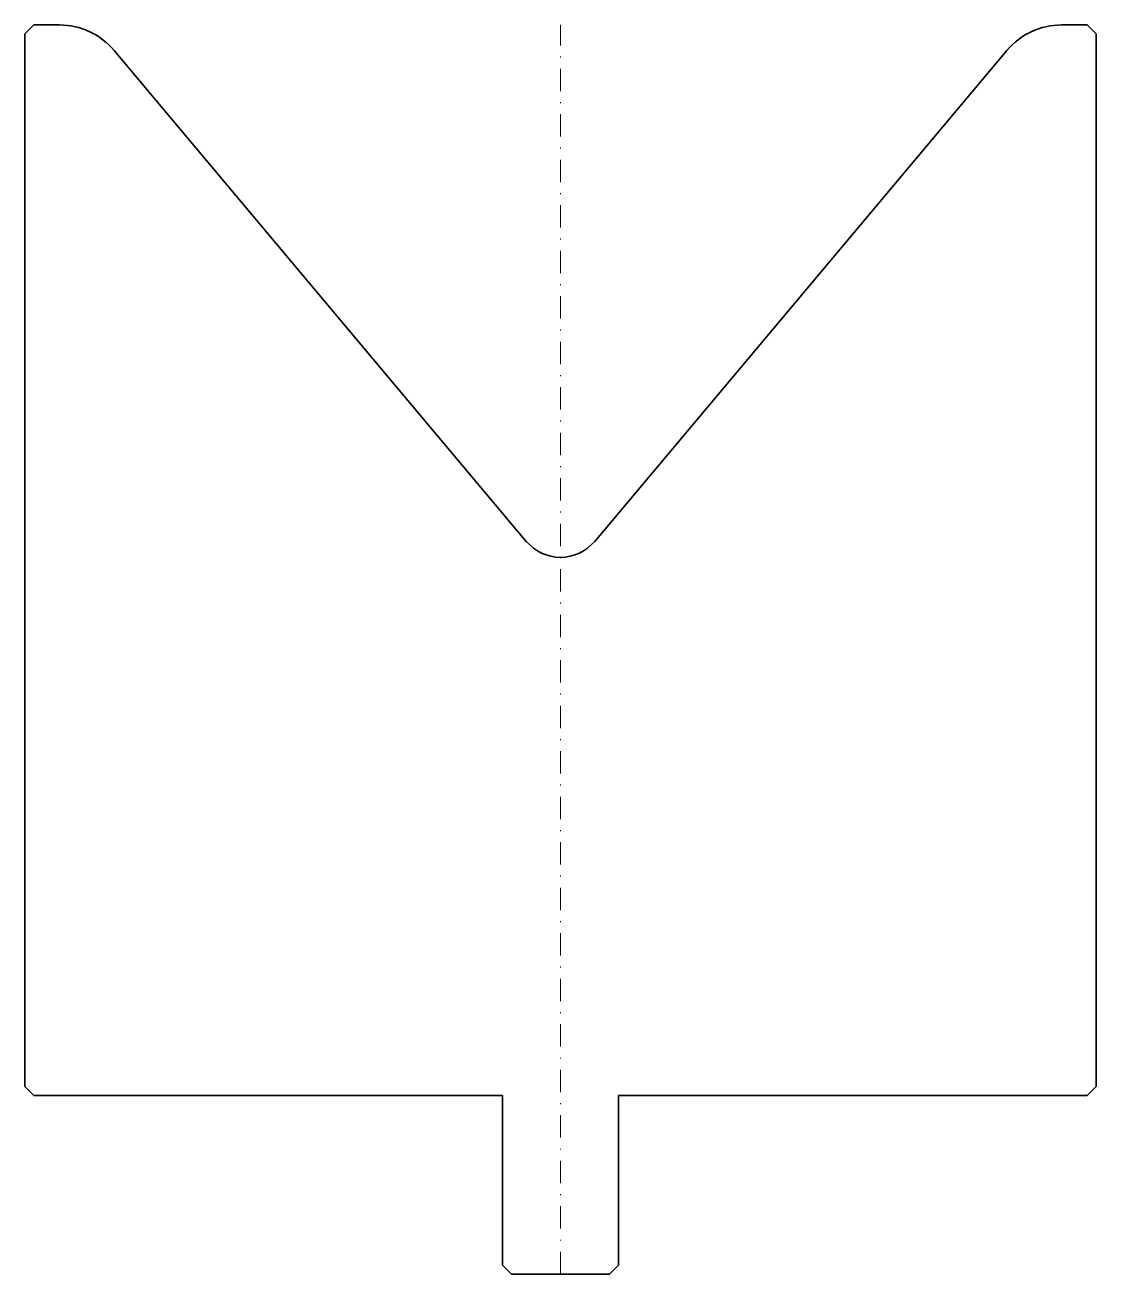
# Model space of a CAD drawing. Header units: millimetres. Extents: x -60 to 60, y -140 to 0.
import ezdxf

# ---------------------------------------------------------------- set-up
doc = ezdxf.new("R2010")
doc.units = ezdxf.units.MM
doc.header["$LTSCALE"] = 5
doc.linetypes.add('AUSGEZOGEN', pattern=[0])
doc.linetypes.add('DASHDOT', pattern=[1, 0.5, -0.25, 0, -0.25])
doc.layers.add('2', color=7, linetype='Continuous')

msp = doc.modelspace()

# ---------------------------------------------------------------- linework, layer by layer
at = {"layer": '2', "color": 7, "linetype": 'AUSGEZOGEN', "lineweight": 35}
for p, q in [((-59, 0), (-60, -1)), ((-56.13, 0), (-59, 0)), ((59, 0), (56.13, 0)), ((60, -1), (59, 0)), ((-60, -1), (-60, -119)), ((60, -119), (60, -1)), ((-3.83, -57.88), (-50, -2.86)), ((50, -2.86), (3.83, -57.88)), ((-60, -119), (-59, -120)), ((59, -120), (60, -119)), ((-59, -120), (-6.5, -120)), ((-6.5, -120), (-6.5, -139)), ((6.5, -139), (6.5, -120)), ((6.5, -120), (59, -120)), ((-6.5, -139), (-5.5, -140)), ((-5.5, -140), (5.5, -140)), ((5.5, -140), (6.5, -139))]:
    msp.add_line(p, q, dxfattribs=at)
at = {"layer": '2', "color": 7, "linetype": 'DASHDOT', "lineweight": 18}
msp.add_line((0, -140), (0, 0), dxfattribs=at)
at = {"layer": '2', "color": 7, "linetype": 'AUSGEZOGEN', "lineweight": 35}
for centre, radius, start, end in [((56.13, -8), 8, 90, 140), ((-56.13, -8), 8, 40, 90), ((0, -54.67), 5, 220, 320)]:
    msp.add_arc(centre, radius, start, end, dxfattribs=at)

doc.saveas('drawing.dxf')
